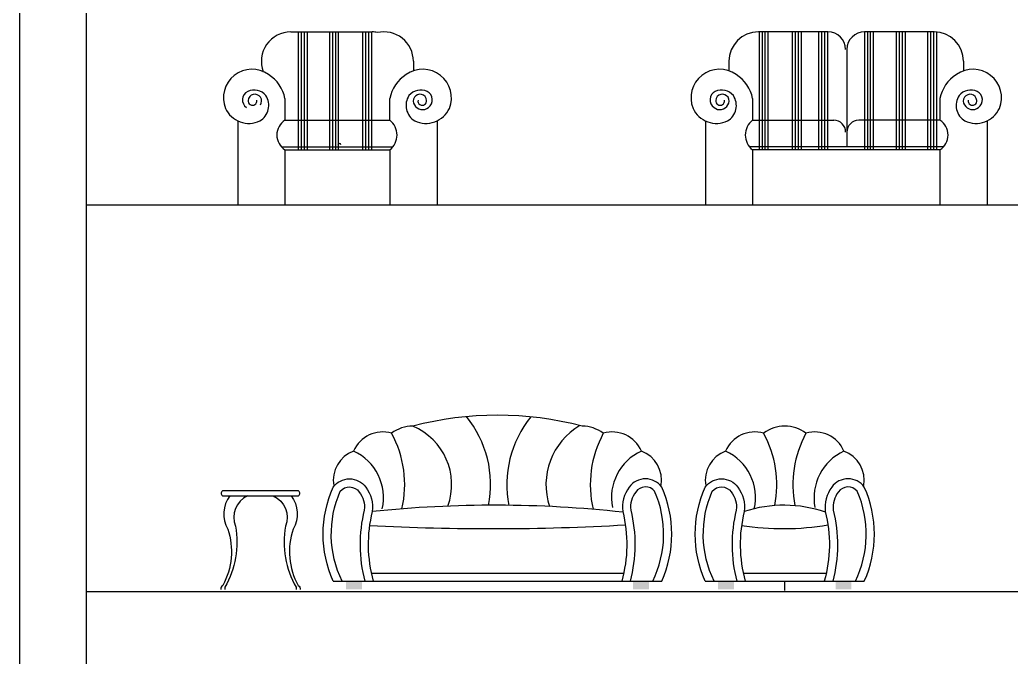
# Model space of a CAD drawing. Header units: inches. Extents: x 11 to 53.5, y 7.4 to 32.2.
# Drawn here: x 32.52 to 37.56, y 19.76 to 23 of the extents above; entities that cross this region are included whole.
import ezdxf

# ---------------------------------------------------------------- set-up
doc = ezdxf.new("R2010")
doc.units = ezdxf.units.IN
doc.header["$MEASUREMENT"] = 0
for name, color, linetype in [('02', 2, 'Continuous'), ('1', 1, 'Continuous'), ('kadrbm', 4, 'Continuous')]:
    doc.layers.add(name, color=color, linetype=linetype)

# ---------------------------------------------------------------- blocks, each defined once
blk = doc.blocks.new('kadrbm')
at = {"layer": 'kadrbm', "color": 4}
blk.add_lwpolyline([(0, 0), (0, 24.7972), (21, 24.7972), (21, 0), (0, 0)], close=True, dxfattribs=at)
blk.add_lwpolyline([(20.6631, 0.3257), (20.6631, 24.4603), (0.3369, 24.4603), (0.3369, 0.3257), (20.6631, 0.3257)], dxfattribs=at)

msp = doc.modelspace()

# ---------------------------------------------------------------- linework, layer by layer
at = {"layer": '02'}
for p, q in [((33.9004, 22.9379), (34.3137, 22.9379)), ((33.9375, 22.9379), (33.9375, 22.3379)), ((33.9525, 22.9379), (33.9525, 22.3379)), ((33.9675, 22.9379), (33.9675, 22.3379)), ((33.9825, 22.9379), (33.9825, 22.3379)), ((34.0967, 22.9379), (34.0967, 22.3379)), ((34.1117, 22.9379), (34.1117, 22.3379)), ((34.1267, 22.9379), (34.1267, 22.3379)), ((34.1417, 22.9379), (34.1417, 22.3379)), ((34.2654, 22.9379), (34.2654, 22.3379)), ((34.2804, 22.9379), (34.2804, 22.3379)), ((34.2954, 22.9379), (34.2954, 22.3379)), ((34.3104, 22.9379), (34.3104, 22.3379)), ((36.6321, 22.9379), (36.2788, 22.9379)), ((36.282, 22.9379), (36.282, 22.3379)), ((36.297, 22.9379), (36.297, 22.3379)), ((36.312, 22.9379), (36.312, 22.3379)), ((36.327, 22.9379), (36.327, 22.3379)), ((36.4507, 22.9379), (36.4507, 22.3379)), ((36.4657, 22.9379), (36.4657, 22.3379)), ((36.4807, 22.9379), (36.4807, 22.3379)), ((36.4957, 22.9379), (36.4957, 22.3379)), ((36.5848, 22.9379), (36.5848, 22.3379)), ((36.5998, 22.9379), (36.5998, 22.3379)), ((36.6148, 22.9379), (36.6148, 22.3379)), ((36.6298, 22.9379), (36.6298, 22.3379)), ((36.8176, 22.9379), (36.8176, 22.3379)), ((37.172, 22.9379), (36.8187, 22.9379)), ((36.8326, 22.9379), (36.8326, 22.3379)), ((36.8476, 22.9379), (36.8476, 22.3379)), ((36.8626, 22.9379), (36.8626, 22.3379)), ((36.9799, 22.9379), (36.9799, 22.3379)), ((36.9949, 22.9379), (36.9949, 22.3379)), ((37.0099, 22.9379), (37.0099, 22.3379)), ((37.0249, 22.9379), (37.0249, 22.3379)), ((37.1391, 22.9379), (37.1391, 22.3379)), ((37.1541, 22.9379), (37.1541, 22.3379)), ((37.1691, 22.9379), (37.1691, 22.3379)), ((37.1841, 22.9379), (37.1841, 22.3379)), ((36.7287, 22.8479), (36.7287, 22.3529)), ((34.5237, 22.7879), (34.5237, 22.739)), ((36.1288, 22.7879), (36.1288, 22.739)), ((37.322, 22.7879), (37.322, 22.739)), ((33.8704, 22.5979), (33.8704, 22.4879)), ((34.4037, 22.4879), (34.4037, 22.5979)), ((36.2488, 22.5979), (36.2488, 22.4879)), ((37.202, 22.5979), (37.202, 22.4879)), ((33.6304, 22.4846), (33.6304, 22.0579)), ((33.8704, 22.4879), (34.4037, 22.4879)), ((34.6437, 22.4846), (34.6437, 22.0579)), ((36.0088, 22.4846), (36.0088, 22.0579)), ((36.2488, 22.4879), (36.6621, 22.4879)), ((37.202, 22.4879), (36.7887, 22.4879)), ((37.442, 22.4846), (37.442, 22.0579)), ((33.8524, 22.3529), (34.4191, 22.3529)), ((37.22, 22.3529), (36.2334, 22.3529)), ((33.8704, 22.3379), (34.4037, 22.3379)), ((33.8704, 22.3379), (33.8704, 22.0579)), ((34.4037, 22.3379), (34.4037, 22.0579)), ((37.202, 22.3379), (36.2488, 22.3379)), ((36.2488, 22.3379), (36.2488, 22.0579)), ((37.202, 22.3379), (37.202, 22.0579)), ((34.3092, 20.1841), (35.5934, 20.1841)), ((36.2014, 20.1842), (36.624, 20.1842)), ((34.1159, 20.1428), (35.7867, 20.1428)), ((36.0082, 20.1428), (36.8173, 20.1428)), ((36.411, 20.1428), (36.411, 20.096))]:
    msp.add_line(p, q, dxfattribs=at)
for points in [[(34.1547, 22.3625, 1), (34.1397, 22.3625)], [(34.1159, 20.1428, -0.21443), (34.1159, 20.6211, -0.515447), (34.2813, 20.6211, -0.200301), (34.3144, 20.4971, 0.130962), (34.3194, 20.1428)], [(35.7867, 20.1428, 0.21443), (35.7867, 20.6211, 0.515447), (35.6213, 20.6211, 0.200301), (35.5882, 20.4971, -0.130962), (35.5831, 20.1428)], [(36.0082, 20.1428, -0.21443), (36.0082, 20.6212, -0.515447), (36.1736, 20.6212, -0.200301), (36.2066, 20.4971, 0.130962), (36.2117, 20.1428, 0.130962)], [(36.8173, 20.1428, 0.21443), (36.8173, 20.6212, 0.515447), (36.6519, 20.6212, 0.200301), (36.6188, 20.4971, -0.130962), (36.6137, 20.1428)], [(33.5898, 20.5769, 0.301746), (33.5799, 20.4078, -0.205219), (33.5544, 20.1207, 0.414214), (33.5445, 20.1009, 0.412439)], [(33.6803, 20.5769, 0.393123), (33.6182, 20.4225, -0.17739), (33.5643, 20.1118), (33.5643, 20.1009)], [(33.8112, 20.5769, -0.393123), (33.8733, 20.4225, 0.17739), (33.9272, 20.1118), (33.9272, 20.1009)], [(33.9017, 20.5769, -0.301746), (33.9116, 20.4078, 0.205219), (33.9371, 20.1207, -0.414214), (33.947, 20.1009)], [(34.1616, 20.1428, -0.221289), (34.1518, 20.6, -0.500263), (34.248, 20.5965, -0.197614), (34.2737, 20.5047, 0.126038), (34.2766, 20.1428)], [(35.741, 20.1428, 0.221289), (35.7508, 20.6, 0.500263), (35.6546, 20.5965, 0.197614), (35.6289, 20.5047, -0.126038), (35.626, 20.1428, -0.13009)], [(36.0538, 20.1428, -0.221289), (36.044, 20.6001, -0.500263), (36.1403, 20.5966, -0.197614), (36.1659, 20.5048, 0.126038), (36.1688, 20.1428, 0.13009)], [(36.7716, 20.1428, 0.221289), (36.7814, 20.6001, 0.500263), (36.6852, 20.5966, 0.197614), (36.6595, 20.5048, -0.126038), (36.6566, 20.1428, -0.13009)]]:
    msp.add_lwpolyline(points, format="xyb", dxfattribs=at)
msp.add_lwpolyline([(33.5461, 20.5927), (33.5461, 20.5868, 0.414214), (33.556, 20.5769), (33.9355, 20.5769, 0.414214), (33.9454, 20.5868), (33.9454, 20.5927, 0.414214), (33.9355, 20.6026), (33.556, 20.6026, 0.414214)], format="xyb", close=True, dxfattribs=at)
for centre, radius, start, end in [((33.9004, 22.7879), 0.15, 90, 200.5718), ((34.3137, 22.8479), 0.09, 73.1255, 90), ((34.3737, 22.7879), 0.15, 0, 103.0519), ((36.2788, 22.7879), 0.15, 90, 180), ((36.6321, 22.8479), 0.09, 0, 90), ((36.8187, 22.8479), 0.09, 90, 180), ((37.172, 22.7879), 0.15, 0, 90), ((33.702, 22.6025), 0.1448, 54.2561, 201.9092), ((34.5721, 22.6025), 0.1448, 338.0908, 125.7439), ((36.0804, 22.6025), 0.1448, 54.2561, 201.9092), ((37.3705, 22.6025), 0.1448, 338.0908, 125.7439), ((33.6925, 22.5656), 0.1808, 10.2799, 58.6468), ((34.5816, 22.5656), 0.1808, 121.3532, 169.7201), ((36.0709, 22.5656), 0.1808, 10.2799, 58.6468), ((37.3799, 22.5656), 0.1808, 121.3532, 169.7201), ((33.7136, 22.5635), 0.0779, 40.223, 114.8938), ((34.5606, 22.5635), 0.0779, 65.1062, 139.777), ((36.0919, 22.5635), 0.0779, 40.223, 114.8938), ((37.3589, 22.5635), 0.0779, 65.1062, 139.777), ((33.7014, 22.5916), 0.0473, 115.8566, 235.103), ((33.7172, 22.5857), 0.0344, 324.3064, 174.2014), ((33.6958, 22.5635), 0.0922, 301.0651, 33.0366), ((34.5784, 22.5635), 0.0922, 146.9634, 238.9349), ((34.5569, 22.5857), 0.0344, 5.7986, 215.6936), ((34.5727, 22.5916), 0.0473, 304.897, 64.1434), ((36.0798, 22.5916), 0.0473, 115.8566, 235.103), ((36.0956, 22.5857), 0.0344, 324.3064, 174.2014), ((36.0741, 22.5635), 0.0922, 301.0651, 33.0366), ((37.3767, 22.5635), 0.0922, 146.9634, 238.9349), ((37.3552, 22.5857), 0.0344, 5.7986, 215.6936), ((37.371, 22.5916), 0.0473, 304.897, 64.1434), ((33.6869, 22.603), 0.1312, 204.5726, 295.4681), ((33.705, 22.5864), 0.0222, 172.8693, 9.9211), ((34.5698, 22.5891), 0.0471, 209.9034, 309.5147), ((34.5872, 22.603), 0.1312, 244.5319, 335.4274), ((34.5691, 22.5864), 0.0222, 170.0789, 7.1307), ((36.0653, 22.603), 0.1312, 204.5726, 295.4681), ((36.0827, 22.5891), 0.0471, 230.4853, 330.0966), ((36.0834, 22.5864), 0.0222, 172.8693, 9.9211), ((37.3681, 22.5891), 0.0471, 209.9034, 309.5147), ((37.3855, 22.603), 0.1312, 244.5319, 335.4274), ((37.3674, 22.5864), 0.0222, 170.0789, 7.1307), ((33.9177, 22.4129), 0.0887, 122.219, 237.781), ((34.3456, 22.4129), 0.0949, 307.794, 52.206), ((36.3069, 22.4129), 0.0949, 127.794, 232.206), ((36.6621, 22.4279), 0.06, 0, 90), ((36.7887, 22.4279), 0.06, 90, 180), ((37.1548, 22.4129), 0.0887, 302.219, 57.781), ((34.9513, 19.2975), 1.6898, 75.2287, 104.7713), ((34.3692, 20.6338), 0.5474, 348.8463, 39.2119), ((35.5462, 20.6338), 0.5474, 140.9441, 191.1537), ((34.5205, 20.7537), 0.1778, 90, 127.203), ((34.3963, 20.6345), 0.3219, 340.0489, 67.3065), ((35.5462, 20.6338), 0.3482, 120.3019, 198.5771), ((35.3821, 20.7537), 0.1778, 52.797, 90), ((36.4127, 20.7537), 0.1778, 52.797, 127.203), ((34.3674, 20.7405), 0.1613, 73.6112, 156.523), ((33.932, 20.6339), 0.5474, 347.0185, 28.5261), ((35.9706, 20.6339), 0.5474, 151.4739, 193.2417), ((35.5352, 20.7405), 0.1613, 23.477, 106.3888), ((36.2597, 20.7405), 0.1613, 73.6112, 156.523), ((35.8243, 20.6339), 0.5474, 348.8463, 28.5261), ((37.0012, 20.6339), 0.5474, 151.4739, 191.1537), ((36.5658, 20.7405), 0.1613, 23.477, 106.3888), ((34.2776, 20.6542), 0.1614, 111.113, 188.8908), ((34.1098, 20.567), 0.2618, 347.4923, 65.2436), ((35.7928, 20.567), 0.2618, 114.7564, 190.8144), ((35.625, 20.6542), 0.1614, 351.1092, 68.887), ((36.1699, 20.6542), 0.1614, 111.113, 188.8908), ((36.0021, 20.5671), 0.2618, 347.4923, 65.2436), ((36.8234, 20.5671), 0.2618, 114.7564, 190.8144), ((36.6556, 20.6542), 0.1614, 351.1092, 68.887), ((34.9367, 14.5241), 6.0053, 83.75906, 95.94803), ((36.4085, 19.8828), 0.6466, 70.9024, 108.1943), ((34.9222, 32.2343), 11.8243, 266.98622, 273.29433), ((36.4028, 21.7671), 1.3571, 261.0961, 279.7344)]:
    msp.add_arc(centre, radius, start, end, dxfattribs=at)
for points in [[(34.1814, 20.1008), (34.1812, 20.1428), (34.2624, 20.1008), (34.2625, 20.1428)], [(35.7212, 20.1008), (35.7214, 20.1428), (35.6402, 20.1008), (35.6401, 20.1428)], [(36.0737, 20.1009), (36.0735, 20.1429), (36.1546, 20.1009), (36.1548, 20.1429)], [(36.7518, 20.1009), (36.752, 20.1429), (36.6708, 20.1009), (36.6707, 20.1429)]]:
    msp.add_solid(points, dxfattribs=at)
at = {"layer": '1'}
for p, q in [((32.8586, 22.0579), (53.1849, 22.0579)), ((32.8586, 20.091), (53.1849, 20.091))]:
    msp.add_line(p, q, dxfattribs=at)

# ---------------------------------------------------------------- block references
at = {"layer": 'kadrbm'}
msp.add_blockref('kadrbm', (32.5217, 7.3575), dxfattribs=at)

doc.saveas('drawing.dxf')
